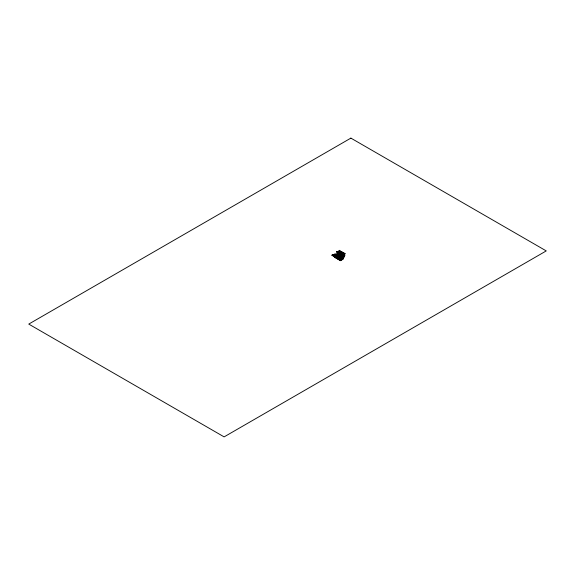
<?xml version="1.0" encoding="UTF-8"?>
<svg xmlns="http://www.w3.org/2000/svg" width="575" height="575" viewBox="0 0 575 575"><rect width="100%" height="100%" fill="white"/><g stroke="black" fill="none" stroke-linecap="round" stroke-linejoin="round"><path stroke-width="0.86" d="M338.747 259.138C340.228 256.68 338.258 261.165 338.797 258.319L340.292 257.765C340.314 256.112 339.121 258.441 340.867 257.729C340.989 256.234 340.946 258.685 339.832 257.636L339.839 257.147L340.874 257.111C340.271 258.714 339.746 256.694 340.86 257.104M338.927 258.463L333.155 255.135L332.012 255.077L338.086 258.829M340.141 257.248L338.531 255.868L340.098 257.032L339.933 256.536L337.518 255.156L339.882 257.392M337.518 255.156L340.012 256.601M339.768 257.471L337.252 254.869L338.035 255.451M336.928 256.292L336.361 256.328L336.698 256.091L336.555 256.738L336.964 256.651M336.813 256.378L336.598 256.666L336.217 254.574L335.009 255.465L334.535 255.084L336.059 253.978L338.955 258.628M339.688 256.507C341.262 258.017 339.71 258.506 341.363 258.879M340.774 258.808L341.255 258.915M337.072 254.761L337.022 253.762M336.612 255.199L337.151 254.229M342.312 258.405L342.887 257.492L342.305 258.463M344.217 255.839L342.693 258.046L343.692 256.184M343.699 256.63L344.26 255.853M338.567 252.03L344.468 255.523L338.697 252.188L339.264 250.305M338.567 258.592L338.927 258.671L332.968 255.278M337.23 254.912L338.114 255.753M336.576 251.936L336.763 251.591L344.195 255.681L336.576 251.936L336.763 251.591M340.292 257.765L340.299 257.118L339.911 257.665M340.91 258.973L339.933 258.506L340.005 257.622M340.91 259.088L334.406 255.185M338.344 251.929L338.984 251.979M338.804 252.073L344.468 255.523L344.835 253.748M345.029 253.712L339.056 250.434L345.043 253.647M336.21 254.588L336.921 256.543M336.576 255.056L337.094 254.301M337.058 254.682L338.086 253.014M339.947 258.93L334.039 255.487M331.897 255.322L333.169 255.142M337.683 258.657L338.876 258.434M336.893 256.687L336.742 256.292M337.683 255.343L337.295 254.84L337.712 255.142M337.978 252.935L337.029 254.725L342.614 257.808M339.315 258.319L338.804 259.196L340.005 258.441M344.569 255.444L338.718 252.08M337.338 254.969L337.755 255.286M336.821 256.658L336.598 256.464M334.535 255.084L335.067 255.429M335.383 255.192L337.762 257.082M335.57 255.063L337.432 256.515M339.746 256.651L340.091 257.018L339.933 256.536M339.703 256.795L339.998 256.917M337.777 255.12L337.252 254.869M337.748 254.998L338.114 255.516M338.402 255.846L339.286 257.054M340.953 258.879L340.953 258.017L335.247 254.725L333.09 255.947L333.09 255.084L334.406 254.322L340.113 257.622L340.113 258.477M338.883 251.699L344.662 255.005L343.404 255.659L343.404 256.579L337.697 253.28L337.697 252.425L339.02 251.663M335.247 254.79L333.198 255.947L333.198 255.084L334.406 254.387L334.406 255.25M335.419 255.508L338.229 253.862L338.229 253L343.936 256.299L343.936 257.154L339.631 259.641L333.198 255.904M340.113 257.622L338.797 258.383L333.09 255.084M342.614 256.996L342.614 257.916L336.907 254.617L336.907 253.762L342.614 257.061L344.727 255.818L344.727 254.962L343.404 255.717L337.697 252.425M344.59 254.969L344.612 255.818L343.404 256.515L337.812 253.244L337.812 252.425L339.02 251.728L344.727 254.962M340.953 258.017L338.582 259.124M340.472 259.181L343.103 257.665L343.103 259.174L340.472 260.691L334.765 257.399M339.897 258.987L333.198 255.084M336.684 256.687L336.612 256.306L336.569 256.759M339.027 251.749L338.229 252.123L338.963 251.929M340.817 259.181L339.926 258.405M337.59 255.286L337.216 254.933L337.59 255.257M344.217 255.738L336.605 251.728M337.238 254.998L337.633 255.35M344.727 255.818L339.02 252.526L344.612 255.818M343.936 257.154L338.229 253.862L343.821 257.154L343.821 256.299M343.103 257.665L337.388 254.366L337.388 255.882M337.388 254.445L342.973 257.665L342.973 259.023L340.472 260.468L334.887 257.248M337.388 255.803L342.276 258.621M332.788 255.25L338.84 258.772M332.774 255.365L338.574 258.728M331.998 255.056L339.631 259.533M337.841 255.53L338.301 255.746M337.626 255.487L338.186 255.825M339.811 257.061L339.882 257.162M334.075 254.66L334.061 254.711M340.838 258.017L340.838 258.879M340.472 259.109L340.472 260.691M339.631 258.714L339.631 259.641M350.879 138.115L28.75 324.092L224.121 436.885L546.25 250.908L350.879 138.115M337.784 255.199L337.374 254.883L337.777 255.228M334.966 253.913L335.326 254.459L334.966 253.913"/></g></svg>
